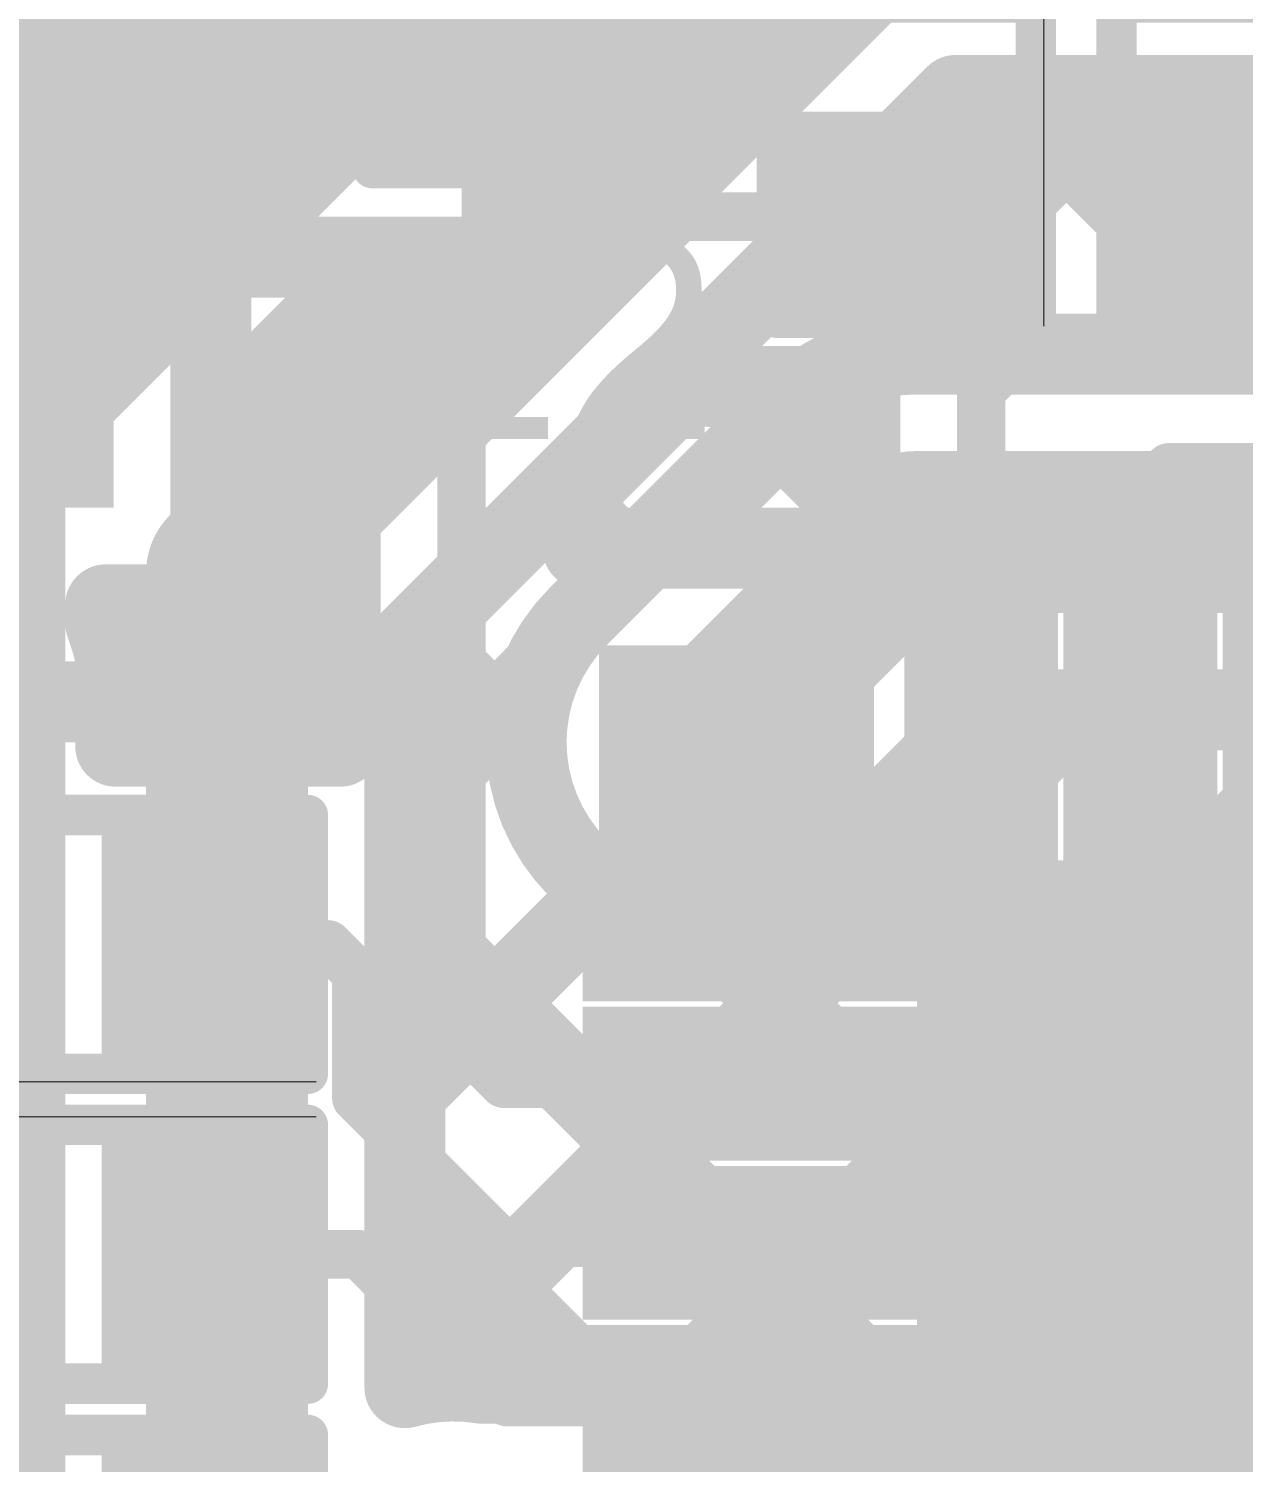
# Model space of a CAD drawing. Header units: millimetres. Extents: x 0.01 to 1.77, y 0.01 to 0.78.
# Drawn here: x 0.2975 to 0.4477, y 0.2609 to 0.4382 of the extents above; entities that cross this region are included whole.
import ezdxf

# ---------------------------------------------------------------- set-up
doc = ezdxf.new("R2010")
doc.units = ezdxf.units.MM
doc.header["$MEASUREMENT"] = 0
for name, color, linetype in [('BottomLayer', 5, 'Continuous'), ('TopLayer', 1, 'Continuous'), ('TopOverlay', 2, 'Continuous'), ('TopPaste', 8, 'Continuous'), ('TopSolder', 216, 'Continuous'), ('ViaHoleLayer', 16, 'Continuous')]:
    doc.layers.add(name, color=color, linetype=linetype)
doc.styles.add('Arial', font='', dxfattribs={"height": 0.2})
doc.styles.get('Arial').set_extended_font_data('Arial')

# ---------------------------------------------------------------- blocks, each defined once
blk = doc.blocks.new('24_WQFN__4_4__1')
at = {"layer": 'TopLayer'}
for points in [[(0.05315, -0.05315), (-0.05315, -0.05315), (-0.05315, 0.05315), (0.05315, 0.05315)], [(-0.09449, -0.02402), (-0.06102, -0.02402), (-0.06102, -0.03504), (-0.09449, -0.03504)], [(-0.09449, -0.0437), (-0.06102, -0.0437), (-0.06102, -0.05472), (-0.09449, -0.05472)], [(-0.0437, -0.06102), (-0.0437, -0.09449), (-0.05472, -0.09449), (-0.05472, -0.06102)], [(-0.02402, -0.06102), (-0.02402, -0.09449), (-0.03504, -0.09449), (-0.03504, -0.06102)], [(-0.00433, -0.06102), (-0.00433, -0.09449), (-0.01535, -0.09449), (-0.01535, -0.06102)], [(0.01535, -0.06102), (0.01535, -0.09449), (0.00433, -0.09449), (0.00433, -0.06102)]]:
    blk.add_hatch(color=1, dxfattribs=at).paths.add_polyline_path(points)
at = {"layer": 'TopPaste'}
for points in [[(0.05315, -0.05315), (-0.05315, -0.05315), (-0.05315, 0.05315), (0.05315, 0.05315)], [(-0.09449, -0.02402), (-0.06102, -0.02402), (-0.06102, -0.03504), (-0.09449, -0.03504)], [(-0.09449, -0.0437), (-0.06102, -0.0437), (-0.06102, -0.05472), (-0.09449, -0.05472)], [(-0.0437, -0.06102), (-0.0437, -0.09449), (-0.05472, -0.09449), (-0.05472, -0.06102)], [(-0.02402, -0.06102), (-0.02402, -0.09449), (-0.03504, -0.09449), (-0.03504, -0.06102)], [(-0.00433, -0.06102), (-0.00433, -0.09449), (-0.01535, -0.09449), (-0.01535, -0.06102)], [(0.01535, -0.06102), (0.01535, -0.09449), (0.00433, -0.09449), (0.00433, -0.06102)]]:
    blk.add_hatch(color=8, dxfattribs=at).paths.add_polyline_path(points)
at = {"layer": 'TopSolder'}
for points in [[(0.05715, -0.05715), (-0.05715, -0.05715), (-0.05715, 0.05715), (0.05715, 0.05715)], [(-0.09849, -0.00033), (-0.05702, -0.00033), (-0.05702, -0.01935), (-0.09849, -0.01935)], [(-0.09849, -0.02002), (-0.05702, -0.02002), (-0.05702, -0.03904), (-0.09849, -0.03904)], [(-0.09849, -0.0397), (-0.05702, -0.0397), (-0.05702, -0.05872), (-0.09849, -0.05872)], [(-0.0397, -0.05702), (-0.0397, -0.09849), (-0.05872, -0.09849), (-0.05872, -0.05702)], [(-0.02002, -0.05702), (-0.02002, -0.09849), (-0.03904, -0.09849), (-0.03904, -0.05702)], [(-0.00033, -0.05702), (-0.00033, -0.09849), (-0.01935, -0.09849), (-0.01935, -0.05702)], [(0.01935, -0.05702), (0.01935, -0.09849), (0.00033, -0.09849), (0.00033, -0.05702)]]:
    blk.add_hatch(color=216, dxfattribs=at).paths.add_polyline_path(points)
at = {"layer": 'TopOverlay', "const_width": 0.005}
for points in [[(-0.081, -0.081), (-0.081, -0.064)], [(-0.064, -0.081), (-0.081, -0.081)]]:
    blk.add_lwpolyline(points, dxfattribs=at)
at = {"layer": 'TopOverlay', "const_width": 0.0025}
for points in [[(-0.08225, -0.064, 1), (-0.07975, -0.064, 1)], [(-0.08225, -0.081, 1), (-0.07975, -0.081, 1)], [(-0.08225, -0.081, 1), (-0.07975, -0.081, 1)], [(-0.06525, -0.081, 1), (-0.06275, -0.081, 1)]]:
    blk.add_lwpolyline(points, format="xyb", close=True, dxfattribs=at)
blk = doc.blocks.new('R__0402_18')
at = {"layer": 'TopLayer'}
for points in [[(-0.0275, -0.0125), (-0.0275, 0.0125), (-0.0095, 0.0125), (-0.0095, -0.0125)], [(0.0095, -0.0125), (0.0095, 0.0125), (0.0275, 0.0125), (0.0275, -0.0125)]]:
    blk.add_hatch(color=1, dxfattribs=at).paths.add_polyline_path(points)
at = {"layer": 'TopPaste'}
for points in [[(-0.0275, -0.0125), (-0.0275, 0.0125), (-0.0095, 0.0125), (-0.0095, -0.0125)], [(0.0095, -0.0125), (0.0095, 0.0125), (0.0275, 0.0125), (0.0275, -0.0125)]]:
    blk.add_hatch(color=8, dxfattribs=at).paths.add_polyline_path(points)
at = {"layer": 'TopSolder'}
for points in [[(-0.0315, -0.0165), (-0.0315, 0.0165), (-0.0055, 0.0165), (-0.0055, -0.0165)], [(0.0055, -0.0165), (0.0055, 0.0165), (0.0315, 0.0165), (0.0315, -0.0165)]]:
    blk.add_hatch(color=216, dxfattribs=at).paths.add_polyline_path(points)
at = {"layer": 'TopOverlay'}
for points, const_width in [([(-0.031, 0.016), (-0.031, -0.016)], 0.005), ([(0.031, 0.016), (-0.031, 0.016)], 0.005), ([(0.031, 0.016), (0.031, -0.016)], 0.005), ([(0.031, -0.016), (-0.031, -0.016)], 0.005), ([(0.032, -0.017), (-0.032, -0.017)], 0.000127)]:
    blk.add_lwpolyline(points, dxfattribs=dict(at, const_width=const_width))
for points, const_width in [([(-0.03225, 0.016, 1), (-0.02975, 0.016, 1)], 0.0025), ([(-0.03225, 0.016, 1), (-0.02975, 0.016, 1)], 0.0025), ([(0.02975, 0.016, 1), (0.03225, 0.016, 1)], 0.0025), ([(0.02975, 0.016, 1), (0.03225, 0.016, 1)], 0.0025), ([(-0.03225, -0.016, 1), (-0.02975, -0.016, 1)], 0.0025), ([(-0.03225, -0.016, 1), (-0.02975, -0.016, 1)], 0.0025), ([(0.02975, -0.016, 1), (0.03225, -0.016, 1)], 0.0025), ([(0.02975, -0.016, 1), (0.03225, -0.016, 1)], 0.0025), ([(-0.03203, -0.017, 1), (-0.03197, -0.017, 1)], 0.0000635), ([(0.03197, -0.017, 1), (0.03203, -0.017, 1)], 0.0000635)]:
    blk.add_lwpolyline(points, format="xyb", close=True, dxfattribs=dict(at, const_width=const_width))
blk = doc.blocks.new('R__0402_19')
at = {"layer": 'TopLayer'}
for points in [[(-0.0275, -0.0125), (-0.0275, 0.0125), (-0.0095, 0.0125), (-0.0095, -0.0125)], [(0.0095, -0.0125), (0.0095, 0.0125), (0.0275, 0.0125), (0.0275, -0.0125)]]:
    blk.add_hatch(color=1, dxfattribs=at).paths.add_polyline_path(points)
at = {"layer": 'TopPaste'}
for points in [[(-0.0275, -0.0125), (-0.0275, 0.0125), (-0.0095, 0.0125), (-0.0095, -0.0125)], [(0.0095, -0.0125), (0.0095, 0.0125), (0.0275, 0.0125), (0.0275, -0.0125)]]:
    blk.add_hatch(color=8, dxfattribs=at).paths.add_polyline_path(points)
at = {"layer": 'TopSolder'}
for points in [[(-0.0315, -0.0165), (-0.0315, 0.0165), (-0.0055, 0.0165), (-0.0055, -0.0165)], [(0.0055, -0.0165), (0.0055, 0.0165), (0.0315, 0.0165), (0.0315, -0.0165)]]:
    blk.add_hatch(color=216, dxfattribs=at).paths.add_polyline_path(points)
at = {"layer": 'TopOverlay'}
for points, const_width in [([(-0.031, 0.016), (-0.031, -0.016)], 0.005), ([(-0.031, 0.016), (0.031, 0.016)], 0.005), ([(0.031, 0.016), (0.031, -0.016)], 0.005), ([(-0.031, -0.016), (0.031, -0.016)], 0.005), ([(-0.032, -0.017), (0.032, -0.017)], 0.000127)]:
    blk.add_lwpolyline(points, dxfattribs=dict(at, const_width=const_width))
for points, const_width in [([(-0.03225, 0.016, 1), (-0.02975, 0.016, 1)], 0.0025), ([(-0.03225, 0.016, 1), (-0.02975, 0.016, 1)], 0.0025), ([(0.02975, 0.016, 1), (0.03225, 0.016, 1)], 0.0025), ([(0.02975, 0.016, 1), (0.03225, 0.016, 1)], 0.0025), ([(-0.03225, -0.016, 1), (-0.02975, -0.016, 1)], 0.0025), ([(-0.03225, -0.016, 1), (-0.02975, -0.016, 1)], 0.0025), ([(0.02975, -0.016, 1), (0.03225, -0.016, 1)], 0.0025), ([(0.02975, -0.016, 1), (0.03225, -0.016, 1)], 0.0025), ([(-0.03203, -0.017, 1), (-0.03197, -0.017, 1)], 0.0000635), ([(0.03197, -0.017, 1), (0.03203, -0.017, 1)], 0.0000635)]:
    blk.add_lwpolyline(points, format="xyb", close=True, dxfattribs=dict(at, const_width=const_width))
blk = doc.blocks.new('R__0402_20')
at = {"layer": 'TopLayer'}
for points in [[(-0.0275, -0.0125), (-0.0275, 0.0125), (-0.0095, 0.0125), (-0.0095, -0.0125)], [(0.0095, -0.0125), (0.0095, 0.0125), (0.0275, 0.0125), (0.0275, -0.0125)]]:
    blk.add_hatch(color=1, dxfattribs=at).paths.add_polyline_path(points)
at = {"layer": 'TopPaste'}
for points in [[(-0.0275, -0.0125), (-0.0275, 0.0125), (-0.0095, 0.0125), (-0.0095, -0.0125)], [(0.0095, -0.0125), (0.0095, 0.0125), (0.0275, 0.0125), (0.0275, -0.0125)]]:
    blk.add_hatch(color=8, dxfattribs=at).paths.add_polyline_path(points)
at = {"layer": 'TopSolder'}
for points in [[(-0.0315, -0.0165), (-0.0315, 0.0165), (-0.0055, 0.0165), (-0.0055, -0.0165)], [(0.0055, -0.0165), (0.0055, 0.0165), (0.0315, 0.0165), (0.0315, -0.0165)]]:
    blk.add_hatch(color=216, dxfattribs=at).paths.add_polyline_path(points)
at = {"layer": 'TopOverlay'}
for points, const_width in [([(-0.031, 0.016), (-0.031, -0.016)], 0.005), ([(-0.031, 0.016), (0.031, 0.016)], 0.005), ([(0.031, 0.016), (0.031, -0.016)], 0.005), ([(-0.031, -0.016), (0.031, -0.016)], 0.005), ([(-0.032, -0.017), (0.032, -0.017)], 0.000127)]:
    blk.add_lwpolyline(points, dxfattribs=dict(at, const_width=const_width))
for points, const_width in [([(-0.03225, 0.016, 1), (-0.02975, 0.016, 1)], 0.0025), ([(-0.03225, 0.016, 1), (-0.02975, 0.016, 1)], 0.0025), ([(0.02975, 0.016, 1), (0.03225, 0.016, 1)], 0.0025), ([(0.02975, 0.016, 1), (0.03225, 0.016, 1)], 0.0025), ([(-0.03225, -0.016, 1), (-0.02975, -0.016, 1)], 0.0025), ([(-0.03225, -0.016, 1), (-0.02975, -0.016, 1)], 0.0025), ([(0.02975, -0.016, 1), (0.03225, -0.016, 1)], 0.0025), ([(0.02975, -0.016, 1), (0.03225, -0.016, 1)], 0.0025), ([(-0.03203, -0.017, 1), (-0.03197, -0.017, 1)], 0.0000635), ([(0.03197, -0.017, 1), (0.03203, -0.017, 1)], 0.0000635)]:
    blk.add_lwpolyline(points, format="xyb", close=True, dxfattribs=dict(at, const_width=const_width))
blk = doc.blocks.new('R__0402_21')
at = {"layer": 'TopLayer'}
for points in [[(-0.0275, -0.0125), (-0.0275, 0.0125), (-0.0095, 0.0125), (-0.0095, -0.0125)], [(0.0095, -0.0125), (0.0095, 0.0125), (0.0275, 0.0125), (0.0275, -0.0125)]]:
    blk.add_hatch(color=1, dxfattribs=at).paths.add_polyline_path(points)
at = {"layer": 'TopPaste'}
for points in [[(-0.0275, -0.0125), (-0.0275, 0.0125), (-0.0095, 0.0125), (-0.0095, -0.0125)], [(0.0095, -0.0125), (0.0095, 0.0125), (0.0275, 0.0125), (0.0275, -0.0125)]]:
    blk.add_hatch(color=8, dxfattribs=at).paths.add_polyline_path(points)
at = {"layer": 'TopSolder'}
for points in [[(-0.0315, -0.0165), (-0.0315, 0.0165), (-0.0055, 0.0165), (-0.0055, -0.0165)], [(0.0055, -0.0165), (0.0055, 0.0165), (0.0315, 0.0165), (0.0315, -0.0165)]]:
    blk.add_hatch(color=216, dxfattribs=at).paths.add_polyline_path(points)
at = {"layer": 'TopOverlay'}
for points, const_width in [([(-0.031, -0.016), (-0.031, 0.016)], 0.005), ([(-0.031, 0.016), (0.031, 0.016)], 0.005), ([(0.031, -0.016), (0.031, 0.016)], 0.005), ([(-0.031, -0.016), (0.031, -0.016)], 0.005), ([(-0.032, -0.017), (0.032, -0.017)], 0.000127)]:
    blk.add_lwpolyline(points, dxfattribs=dict(at, const_width=const_width))
for points, const_width in [([(-0.03225, 0.016, 1), (-0.02975, 0.016, 1)], 0.0025), ([(-0.03225, 0.016, 1), (-0.02975, 0.016, 1)], 0.0025), ([(0.02975, 0.016, 1), (0.03225, 0.016, 1)], 0.0025), ([(0.02975, 0.016, 1), (0.03225, 0.016, 1)], 0.0025), ([(-0.03225, -0.016, 1), (-0.02975, -0.016, 1)], 0.0025), ([(-0.03225, -0.016, 1), (-0.02975, -0.016, 1)], 0.0025), ([(0.02975, -0.016, 1), (0.03225, -0.016, 1)], 0.0025), ([(0.02975, -0.016, 1), (0.03225, -0.016, 1)], 0.0025), ([(-0.03203, -0.017, 1), (-0.03197, -0.017, 1)], 0.0000635), ([(0.03197, -0.017, 1), (0.03203, -0.017, 1)], 0.0000635)]:
    blk.add_lwpolyline(points, format="xyb", close=True, dxfattribs=dict(at, const_width=const_width))
blk = doc.blocks.new('R__0402_25')
at = {"layer": 'TopLayer'}
for points in [[(-0.0275, -0.0125), (-0.0275, 0.0125), (-0.0095, 0.0125), (-0.0095, -0.0125)], [(0.0095, -0.0125), (0.0095, 0.0125), (0.0275, 0.0125), (0.0275, -0.0125)]]:
    blk.add_hatch(color=1, dxfattribs=at).paths.add_polyline_path(points)
at = {"layer": 'TopPaste'}
for points in [[(-0.0275, -0.0125), (-0.0275, 0.0125), (-0.0095, 0.0125), (-0.0095, -0.0125)], [(0.0095, -0.0125), (0.0095, 0.0125), (0.0275, 0.0125), (0.0275, -0.0125)]]:
    blk.add_hatch(color=8, dxfattribs=at).paths.add_polyline_path(points)
at = {"layer": 'TopSolder'}
for points in [[(-0.0315, -0.0165), (-0.0315, 0.0165), (-0.0055, 0.0165), (-0.0055, -0.0165)], [(0.0055, -0.0165), (0.0055, 0.0165), (0.0315, 0.0165), (0.0315, -0.0165)]]:
    blk.add_hatch(color=216, dxfattribs=at).paths.add_polyline_path(points)
at = {"layer": 'TopOverlay'}
for points, const_width in [([(-0.031, -0.016), (-0.031, 0.016)], 0.005), ([(-0.031, 0.016), (0.031, 0.016)], 0.005), ([(0.031, -0.016), (0.031, 0.016)], 0.005), ([(-0.031, -0.016), (0.031, -0.016)], 0.005), ([(-0.032, -0.017), (0.032, -0.017)], 0.000127)]:
    blk.add_lwpolyline(points, dxfattribs=dict(at, const_width=const_width))
for points, const_width in [([(-0.03225, 0.016, 1), (-0.02975, 0.016, 1)], 0.0025), ([(-0.03225, 0.016, 1), (-0.02975, 0.016, 1)], 0.0025), ([(0.02975, 0.016, 1), (0.03225, 0.016, 1)], 0.0025), ([(0.02975, 0.016, 1), (0.03225, 0.016, 1)], 0.0025), ([(-0.03225, -0.016, 1), (-0.02975, -0.016, 1)], 0.0025), ([(-0.03225, -0.016, 1), (-0.02975, -0.016, 1)], 0.0025), ([(0.02975, -0.016, 1), (0.03225, -0.016, 1)], 0.0025), ([(0.02975, -0.016, 1), (0.03225, -0.016, 1)], 0.0025), ([(-0.03203, -0.017, 1), (-0.03197, -0.017, 1)], 0.0000635), ([(0.03197, -0.017, 1), (0.03203, -0.017, 1)], 0.0000635)]:
    blk.add_lwpolyline(points, format="xyb", close=True, dxfattribs=dict(at, const_width=const_width))
blk = doc.blocks.new('C__0805_61')
at = {"layer": 'TopLayer'}
for points in [[(-0.06, 0.03), (-0.02, 0.03), (-0.02, -0.03), (-0.06, -0.03)], [(0.02, 0.03), (0.06, 0.03), (0.06, -0.03), (0.02, -0.03)]]:
    blk.add_hatch(color=1, dxfattribs=at).paths.add_polyline_path(points)
at = {"layer": 'TopPaste'}
for points in [[(-0.06, 0.03), (-0.02, 0.03), (-0.02, -0.03), (-0.06, -0.03)], [(0.02, 0.03), (0.06, 0.03), (0.06, -0.03), (0.02, -0.03)]]:
    blk.add_hatch(color=8, dxfattribs=at).paths.add_polyline_path(points)
at = {"layer": 'TopSolder'}
for points in [[(-0.06276, 0.03276), (-0.01724, 0.03276), (-0.01724, -0.03276), (-0.06276, -0.03276)], [(0.01724, 0.03276), (0.06276, 0.03276), (0.06276, -0.03276), (0.01724, -0.03276)]]:
    blk.add_hatch(color=216, dxfattribs=at).paths.add_polyline_path(points)
at = {"layer": 'TopOverlay', "const_width": 0.005}
for points in [[(-0.064, 0.034), (-0.024, 0.034)], [(-0.064, -0.034), (-0.064, 0.034)], [(0.024, 0.034), (0.064, 0.034)], [(0.064, -0.034), (0.064, 0.034)], [(-0.064, -0.034), (-0.024, -0.034)], [(0.024, -0.034), (0.064, -0.034)]]:
    blk.add_lwpolyline(points, dxfattribs=at)
at = {"layer": 'TopOverlay', "const_width": 0.0025}
for points in [[(-0.06525, 0.034, 1), (-0.06275, 0.034, 1)], [(-0.06525, 0.034, 1), (-0.06275, 0.034, 1)], [(-0.02525, 0.034, 1), (-0.02275, 0.034, 1)], [(0.02275, 0.034, 1), (0.02525, 0.034, 1)], [(0.06275, 0.034, 1), (0.06525, 0.034, 1)], [(0.06275, 0.034, 1), (0.06525, 0.034, 1)], [(-0.06525, -0.034, 1), (-0.06275, -0.034, 1)], [(-0.06525, -0.034, 1), (-0.06275, -0.034, 1)], [(-0.02525, -0.034, 1), (-0.02275, -0.034, 1)], [(0.02275, -0.034, 1), (0.02525, -0.034, 1)], [(0.06275, -0.034, 1), (0.06525, -0.034, 1)], [(0.06275, -0.034, 1), (0.06525, -0.034, 1)]]:
    blk.add_lwpolyline(points, format="xyb", close=True, dxfattribs=at)

msp = doc.modelspace()

# ---------------------------------------------------------------- hatches: boundary and pattern name
at = {"layer": 'BottomLayer'}
h = msp.add_hatch(color=5, dxfattribs=at)
edge = h.paths.add_edge_path()
edge.add_arc((0.381, 0.35), 0.00787, 0, 360)
at = {"layer": 'TopLayer'}
for points in [[(0.222, 0.379), (0.308, 0.379), (0.308, 0.52959), (0.222, 0.52959)], [(0.327, 0.425), (0.378, 0.425), (0.378, 0.448), (0.327, 0.448)], [(0.368, 0.322), (0.402, 0.322), (0.402, 0.362), (0.368, 0.362)]]:
    msp.add_hatch(color=1, dxfattribs=at).paths.add_polyline_path(points)
h = msp.add_hatch(color=1, dxfattribs=at)
edge = h.paths.add_edge_path()
edge.add_arc((0.381, 0.35), 0.00787, 0, 360)
at = {"layer": 'ViaHoleLayer'}
h = msp.add_hatch(color=16, dxfattribs=at)
edge = h.paths.add_edge_path()
edge.add_arc((0.381, 0.35), 0.00591, 0, 360)

# ---------------------------------------------------------------- linework, layer by layer
at = {"layer": 'BottomLayer'}
for points, const_width in [([(0.337, 0.447), (0.386, 0.496)], 0.04), ([(0.282, 0.392), (0.337, 0.447)], 0.04), ([(0.322, 0.371), (0.403, 0.452)], 0.02), ([(0.344, 0.36189), (0.41211, 0.43)], 0.01), ([(0.39814, 0.39614), (0.43201, 0.43)], 0.01), ([(0.39814, 0.39614), (0.43201, 0.43)], 0.01), ([(0.41211, 0.43), (0.47644, 0.43)], 0.01), ([(0.41957, 0.43), (0.45157, 0.398)], 0.01), ([(0.43536, 0.398), (0.46736, 0.43)], 0.01), ([(0.39816, 0.41605), (0.41621, 0.398)], 0.01), ([(0.282, 0.355), (0.282, 0.392)], 0.04), ([(0.38049, 0.39837), (0.38937, 0.38949)], 0.01), ([(0.407, 0.398), (0.46395, 0.398)], 0.01), ([(0.36544, 0.36556), (0.3914, 0.39152)], 0.01), ([(0.36281, 0.3807), (0.3717, 0.37181)], 0.01), ([(0.381, 0.35), (0.407, 0.376)], 0.02), ([(0.407, 0.376), (0.618, 0.376)], 0.02), ([(0.322, 0.224), (0.322, 0.371)], 0.02), ([(0.282, 0.23843), (0.282, 0.355)], 0.04), ([(0.34513, 0.36302), (0.35902, 0.34913)], 0.01), ([(0.344, 0.27017), (0.344, 0.36189)], 0.01), ([(0.344, 0.34199), (0.36086, 0.35886)], 0.01), ([(0.344, 0.34199), (0.36086, 0.35886)], 0.01), ([(0.344, 0.27128), (0.42672, 0.354)], 0.01), ([(0.37879, 0.27072), (0.46207, 0.354)], 0.01), ([(0.39656, 0.33444), (0.41611, 0.354)], 0.01), ([(0.41611, 0.354), (0.53483, 0.354)], 0.01), ([(0.42486, 0.354), (0.46101, 0.31785)], 0.01), ([(0.40281, 0.3407), (0.43913, 0.30437)], 0.01), ([(0.344, 0.30664), (0.36895, 0.33159)], 0.01), ([(0.344, 0.32879), (0.40208, 0.27072)], 0.01), ([(0.38013, 0.32802), (0.43743, 0.27072)], 0.01), ([(0.44213, 0.295), (0.46, 0.295)], 0.01), ([(0.344, 0.29344), (0.36672, 0.27072)], 0.01), ([(0.41414, 0.27072), (0.43716, 0.29373)], 0.01), ([(0.4495, 0.27072), (0.45226, 0.27348)], 0.01), ([(0.35352, 0.27072), (0.6386, 0.27072)], 0.01)]:
    msp.add_lwpolyline(points, dxfattribs=dict(at, const_width=const_width))
for points, const_width in [([(0.327, 0.447, 1), (0.347, 0.447, 1)], 0.02), ([(0.327, 0.447, 1), (0.347, 0.447, 1)], 0.02), ([(0.40961, 0.43, 1), (0.41461, 0.43, 1)], 0.005), ([(0.40961, 0.43, 1), (0.41461, 0.43, 1)], 0.005), ([(0.41707, 0.43, 1), (0.42207, 0.43, 1)], 0.005), ([(0.42951, 0.43, 1), (0.43451, 0.43, 1)], 0.005), ([(0.42951, 0.43, 1), (0.43451, 0.43, 1)], 0.005), ([(0.39566, 0.41605, 1), (0.40066, 0.41605, 1)], 0.005), ([(0.272, 0.392, 1), (0.292, 0.392, 1)], 0.02), ([(0.272, 0.392, 1), (0.292, 0.392, 1)], 0.02), ([(0.37799, 0.39837, 1), (0.38299, 0.39837, 1)], 0.005), ([(0.4045, 0.398, 1), (0.4095, 0.398, 1)], 0.005), ([(0.4045, 0.398, 1), (0.4095, 0.398, 1)], 0.005), ([(0.4045, 0.398, 1), (0.4095, 0.398, 1)], 0.005), ([(0.41371, 0.398, 1), (0.41871, 0.398, 1)], 0.005), ([(0.43286, 0.398, 1), (0.43786, 0.398, 1)], 0.005), ([(0.44907, 0.398, 1), (0.45407, 0.398, 1)], 0.005), ([(0.39564, 0.39614, 1), (0.40064, 0.39614, 1)], 0.005), ([(0.39564, 0.39614, 1), (0.40064, 0.39614, 1)], 0.005), ([(0.3889, 0.39152, 1), (0.3939, 0.39152, 1)], 0.005), ([(0.3889, 0.39152, 1), (0.3939, 0.39152, 1)], 0.005), ([(0.38894, 0.39156, 1), (0.39394, 0.39156, 1)], 0.005), ([(0.38687, 0.38949, 1), (0.39187, 0.38949, 1)], 0.005), ([(0.36031, 0.3807, 1), (0.36531, 0.3807, 1)], 0.005), ([(0.402, 0.376, 1), (0.412, 0.376, 1)], 0.01), ([(0.402, 0.376, 1), (0.412, 0.376, 1)], 0.01), ([(0.317, 0.371, 1), (0.327, 0.371, 1)], 0.01), ([(0.317, 0.371, 1), (0.327, 0.371, 1)], 0.01), ([(0.3692, 0.37181, 1), (0.3742, 0.37181, 1)], 0.005), ([(0.272, 0.355, 1), (0.292, 0.355, 1)], 0.02), ([(0.272, 0.355, 1), (0.292, 0.355, 1)], 0.02), ([(0.36294, 0.36556, 1), (0.36794, 0.36556, 1)], 0.005), ([(0.36294, 0.36556, 1), (0.36794, 0.36556, 1)], 0.005), ([(0.34263, 0.36302, 1), (0.34763, 0.36302, 1)], 0.005), ([(0.3415, 0.36189, 1), (0.3465, 0.36189, 1)], 0.005), ([(0.3415, 0.36189, 1), (0.3465, 0.36189, 1)], 0.005), ([(0.35836, 0.35886, 1), (0.36336, 0.35886, 1)], 0.005), ([(0.35836, 0.35886, 1), (0.36336, 0.35886, 1)], 0.005), ([(0.376, 0.35, 1), (0.386, 0.35, 1)], 0.01), ([(0.41361, 0.354, 1), (0.41861, 0.354, 1)], 0.005), ([(0.41361, 0.354, 1), (0.41861, 0.354, 1)], 0.005), ([(0.42236, 0.354, 1), (0.42736, 0.354, 1)], 0.005), ([(0.42422, 0.354, 1), (0.42922, 0.354, 1)], 0.005), ([(0.35652, 0.34913, 1), (0.36152, 0.34913, 1)], 0.005), ([(0.3415, 0.34199, 1), (0.3465, 0.34199, 1)], 0.005), ([(0.3415, 0.34199, 1), (0.3465, 0.34199, 1)], 0.005), ([(0.40031, 0.3407, 1), (0.40531, 0.3407, 1)], 0.005), ([(0.39406, 0.33444, 1), (0.39906, 0.33444, 1)], 0.005), ([(0.39406, 0.33444, 1), (0.39906, 0.33444, 1)], 0.005), ([(0.36645, 0.33159, 1), (0.37145, 0.33159, 1)], 0.005), ([(0.3415, 0.32879, 1), (0.3465, 0.32879, 1)], 0.005), ([(0.37763, 0.32802, 1), (0.38263, 0.32802, 1)], 0.005), ([(0.3415, 0.30664, 1), (0.3465, 0.30664, 1)], 0.005), ([(0.43663, 0.30437, 1), (0.44163, 0.30437, 1)], 0.005), ([(0.43963, 0.295, 1), (0.44463, 0.295, 1)], 0.005), ([(0.3415, 0.29344, 1), (0.3465, 0.29344, 1)], 0.005), ([(0.43466, 0.29373, 1), (0.43966, 0.29373, 1)], 0.005), ([(0.44976, 0.27348, 1), (0.45476, 0.27348, 1)], 0.005), ([(0.3415, 0.27128, 1), (0.3465, 0.27128, 1)], 0.005), ([(0.3415, 0.27017, 1), (0.3465, 0.27017, 1)], 0.005), ([(0.3415, 0.27017, 1), (0.3465, 0.27017, 1)], 0.005), ([(0.35102, 0.27072, 1), (0.35602, 0.27072, 1)], 0.005), ([(0.35102, 0.27072, 1), (0.35602, 0.27072, 1)], 0.005), ([(0.36422, 0.27072, 1), (0.36922, 0.27072, 1)], 0.005), ([(0.37629, 0.27072, 1), (0.38129, 0.27072, 1)], 0.005), ([(0.39958, 0.27072, 1), (0.40458, 0.27072, 1)], 0.005), ([(0.41164, 0.27072, 1), (0.41664, 0.27072, 1)], 0.005), ([(0.43493, 0.27072, 1), (0.43993, 0.27072, 1)], 0.005), ([(0.447, 0.27072, 1), (0.452, 0.27072, 1)], 0.005)]:
    msp.add_lwpolyline(points, format="xyb", close=True, dxfattribs=dict(at, const_width=const_width))
at = {"layer": 'BottomLayer', "const_width": 0.01}
for points in [[(0.3914, 0.39152, -0.199566), (0.407, 0.398)], [(0.39144, 0.39156, -0.198912), (0.407, 0.398)], [(0.39656, 0.33444, -1), (0.36544, 0.36556)], [(0.46626, 0.273, -1.32439), (0.46626, 0.317)], [(0.344, 0.27017, -0.109664), (0.35352, 0.27072)]]:
    msp.add_lwpolyline(points, format="xyb", dxfattribs=at)
at = {"layer": 'TopLayer'}
for points, const_width in [([(0.356, 0.415), (0.356, 0.455)], 0.01), ([(0.32, 0.367), (0.32, 0.413)], 0.01), ([(0.351, 0.388), (0.378, 0.415)], 0.006), ([(0.378, 0.415), (0.406, 0.415)], 0.006), ([(0.448, 0.40051), (0.448, 0.415)], 0.006), ([(0.32, 0.3887), (0.3413, 0.41)], 0.01), ([(0.321, 0.41), (0.35179, 0.41)], 0.01), ([(0.3335, 0.41), (0.34265, 0.40086)], 0.01), ([(0.3404, 0.39861), (0.35179, 0.41)], 0.01), ([(0.44449, 0.397), (0.448, 0.40051)], 0.006), ([(0.366, 0.38179), (0.3815, 0.39729)], 0.01), ([(0.3815, 0.394), (0.3815, 0.39729)], 0.01), ([(0.37601, 0.374), (0.39601, 0.394)], 0.01), ([(0.37601, 0.374), (0.39601, 0.394)], 0.01), ([(0.3815, 0.394), (0.40027, 0.394)], 0.01), ([(0.38486, 0.394), (0.39775, 0.38111)], 0.01), ([(0.41526, 0.39349), (0.41877, 0.397)], 0.006), ([(0.41877, 0.397), (0.44449, 0.397)], 0.006), ([(0.40026, 0.38473), (0.40026, 0.39349)], 0.01), ([(0.41526, 0.356), (0.41526, 0.39349)], 0.006), ([(0.32, 0.38815), (0.336, 0.37215)], 0.01), ([(0.336, 0.3495), (0.336, 0.388)], 0.01), ([(0.351, 0.313), (0.351, 0.388)], 0.006), ([(0.39775, 0.374), (0.39775, 0.38473)], 0.01), ([(0.366, 0.374), (0.366, 0.38179)], 0.01), ([(0.43494, 0.38049), (0.43846, 0.384)], 0.006), ([(0.43846, 0.384), (0.475, 0.384)], 0.006), ([(0.43494, 0.356), (0.43494, 0.38049)], 0.006), ([(0.366, 0.3775), (0.3695, 0.374)], 0.01), ([(0.366, 0.374), (0.39775, 0.374)], 0.01), ([(0.31615, 0.3495), (0.336, 0.36935)], 0.01), ([(0.307, 0.367), (0.32, 0.367)], 0.01), ([(0.307, 0.36579), (0.32329, 0.3495)], 0.01), ([(0.282, 0.355), (0.30381, 0.355)], 0.01), ([(0.30824, 0.3495), (0.336, 0.3495)], 0.01), ([(0.3195, 0.325), (0.33449, 0.325)], 0.006), ([(0.33449, 0.325), (0.338, 0.32149)], 0.006), ([(0.338, 0.306), (0.338, 0.32149)], 0.006), ([(0.351, 0.313), (0.35402, 0.30998)], 0.006), ([(0.35402, 0.30998), (0.35623, 0.30777)], 0.006), ([(0.35623, 0.30777), (0.38672, 0.30777)], 0.006), ([(0.338, 0.306), (0.35591, 0.28809)], 0.006), ([(0.35591, 0.28809), (0.38672, 0.28809)], 0.006), ([(0.3195, 0.28667), (0.33833, 0.28667)], 0.006), ([(0.33833, 0.28667), (0.3566, 0.2684)], 0.006), ([(0.3566, 0.2684), (0.38672, 0.2684)], 0.006)]:
    msp.add_lwpolyline(points, dxfattribs=dict(at, const_width=const_width))
for points, const_width in [([(0.3535, 0.415, 1), (0.3585, 0.415, 1)], 0.005), ([(0.3175, 0.413, 1), (0.3225, 0.413, 1)], 0.005), ([(0.3765, 0.415, 1), (0.3795, 0.415, 1)], 0.003), ([(0.3765, 0.415, 1), (0.3795, 0.415, 1)], 0.003), ([(0.4045, 0.415, 1), (0.4075, 0.415, 1)], 0.003), ([(0.4465, 0.415, 1), (0.4495, 0.415, 1)], 0.003), ([(0.3185, 0.41, 1), (0.3235, 0.41, 1)], 0.005), ([(0.331, 0.41, 1), (0.336, 0.41, 1)], 0.005), ([(0.3388, 0.41, 1), (0.3438, 0.41, 1)], 0.005), ([(0.34929, 0.41, 1), (0.35429, 0.41, 1)], 0.005), ([(0.34929, 0.41, 1), (0.35429, 0.41, 1)], 0.005), ([(0.34015, 0.40086, 1), (0.34515, 0.40086, 1)], 0.005), ([(0.33789, 0.39861, 1), (0.34289, 0.39861, 1)], 0.005), ([(0.33789, 0.3986, 1), (0.34289, 0.3986, 1)], 0.005), ([(0.3379, 0.39861, 1), (0.3429, 0.39861, 1)], 0.005), ([(0.4465, 0.40051, 1), (0.4495, 0.40051, 1)], 0.003), ([(0.4465, 0.40051, 1), (0.4495, 0.40051, 1)], 0.003), ([(0.379, 0.39729, 1), (0.384, 0.39729, 1)], 0.005), ([(0.379, 0.39729, 1), (0.384, 0.39729, 1)], 0.005), ([(0.379, 0.394, 1), (0.384, 0.394, 1)], 0.005), ([(0.379, 0.394, 1), (0.384, 0.394, 1)], 0.005), ([(0.38236, 0.394, 1), (0.38736, 0.394, 1)], 0.005), ([(0.39351, 0.394, 1), (0.39851, 0.394, 1)], 0.005), ([(0.39351, 0.394, 1), (0.39851, 0.394, 1)], 0.005), ([(0.39777, 0.394, 1), (0.40277, 0.394, 1)], 0.005), ([(0.41727, 0.397, 1), (0.42027, 0.397, 1)], 0.003), ([(0.41727, 0.397, 1), (0.42027, 0.397, 1)], 0.003), ([(0.44299, 0.397, 1), (0.44599, 0.397, 1)], 0.003), ([(0.44299, 0.397, 1), (0.44599, 0.397, 1)], 0.003), ([(0.39776, 0.39349, 1), (0.40276, 0.39349, 1)], 0.005), ([(0.41376, 0.39349, 1), (0.41676, 0.39349, 1)], 0.003), ([(0.41376, 0.39349, 1), (0.41676, 0.39349, 1)], 0.003), ([(0.3175, 0.3887, 1), (0.3225, 0.3887, 1)], 0.005), ([(0.3175, 0.38815, 1), (0.3225, 0.38815, 1)], 0.005), ([(0.3335, 0.388, 1), (0.3385, 0.388, 1)], 0.005), ([(0.3335, 0.388, 1), (0.3385, 0.388, 1)], 0.005), ([(0.3335, 0.388, 1), (0.3385, 0.388, 1)], 0.005), ([(0.3495, 0.388, 1), (0.3525, 0.388, 1)], 0.003), ([(0.3495, 0.388, 1), (0.3525, 0.388, 1)], 0.003), ([(0.39525, 0.38473, 1), (0.40025, 0.38473, 1)], 0.005), ([(0.39776, 0.38473, 1), (0.40276, 0.38473, 1)], 0.005), ([(0.3635, 0.38179, 1), (0.3685, 0.38179, 1)], 0.005), ([(0.3635, 0.38179, 1), (0.3685, 0.38179, 1)], 0.005), ([(0.43696, 0.384, 1), (0.43996, 0.384, 1)], 0.003), ([(0.43696, 0.384, 1), (0.43996, 0.384, 1)], 0.003), ([(0.39525, 0.38111, 1), (0.40025, 0.38111, 1)], 0.005), ([(0.43344, 0.38049, 1), (0.43644, 0.38049, 1)], 0.003), ([(0.43344, 0.38049, 1), (0.43644, 0.38049, 1)], 0.003), ([(0.3635, 0.3775, 1), (0.3685, 0.3775, 1)], 0.005), ([(0.3635, 0.374, 1), (0.3685, 0.374, 1)], 0.005), ([(0.3635, 0.374, 1), (0.3685, 0.374, 1)], 0.005), ([(0.367, 0.374, 1), (0.372, 0.374, 1)], 0.005), ([(0.37351, 0.374, 1), (0.37851, 0.374, 1)], 0.005), ([(0.37351, 0.374, 1), (0.37851, 0.374, 1)], 0.005), ([(0.39525, 0.374, 1), (0.40025, 0.374, 1)], 0.005), ([(0.39525, 0.374, 1), (0.40025, 0.374, 1)], 0.005), ([(0.3335, 0.37215, 1), (0.3385, 0.37215, 1)], 0.005), ([(0.3335, 0.36935, 1), (0.3385, 0.36935, 1)], 0.005), ([(0.3045, 0.367, 1), (0.3095, 0.367, 1)], 0.005), ([(0.3045, 0.36579, 1), (0.3095, 0.36579, 1)], 0.005), ([(0.3175, 0.367, 1), (0.3225, 0.367, 1)], 0.005), ([(0.3175, 0.367, 1), (0.3225, 0.367, 1)], 0.005), ([(0.3045, 0.36469, 1), (0.3095, 0.36469, 1)], 0.005), ([(0.30131, 0.355, 1), (0.30631, 0.355, 1)], 0.005), ([(0.30631, 0.355, 1), (0.31131, 0.355, 1)], 0.005), ([(0.30631, 0.355, 1), (0.31131, 0.355, 1)], 0.005), ([(0.41376, 0.356, 1), (0.41676, 0.356, 1)], 0.003), ([(0.43344, 0.356, 1), (0.43644, 0.356, 1)], 0.003), ([(0.30574, 0.3495, 1), (0.31074, 0.3495, 1)], 0.005), ([(0.30574, 0.3495, 1), (0.31074, 0.3495, 1)], 0.005), ([(0.31365, 0.3495, 1), (0.31865, 0.3495, 1)], 0.005), ([(0.32079, 0.3495, 1), (0.32579, 0.3495, 1)], 0.005), ([(0.3335, 0.3495, 1), (0.3385, 0.3495, 1)], 0.005), ([(0.3335, 0.3495, 1), (0.3385, 0.3495, 1)], 0.005), ([(0.318, 0.325, 1), (0.321, 0.325, 1)], 0.003), ([(0.33299, 0.325, 1), (0.33599, 0.325, 1)], 0.003), ([(0.33299, 0.325, 1), (0.33599, 0.325, 1)], 0.003), ([(0.3365, 0.32149, 1), (0.3395, 0.32149, 1)], 0.003), ([(0.3365, 0.32149, 1), (0.3395, 0.32149, 1)], 0.003), ([(0.3495, 0.313, 1), (0.3525, 0.313, 1)], 0.003), ([(0.3495, 0.313, 1), (0.3525, 0.313, 1)], 0.003), ([(0.35252, 0.30998, 1), (0.35552, 0.30998, 1)], 0.003), ([(0.35252, 0.30998, 1), (0.35552, 0.30998, 1)], 0.003), ([(0.35473, 0.30777, 1), (0.35773, 0.30777, 1)], 0.003), ([(0.35473, 0.30777, 1), (0.35773, 0.30777, 1)], 0.003), ([(0.38522, 0.30777, 1), (0.38822, 0.30777, 1)], 0.003), ([(0.3365, 0.306, 1), (0.3395, 0.306, 1)], 0.003), ([(0.3365, 0.306, 1), (0.3395, 0.306, 1)], 0.003), ([(0.35441, 0.28809, 1), (0.35741, 0.28809, 1)], 0.003), ([(0.35441, 0.28809, 1), (0.35741, 0.28809, 1)], 0.003), ([(0.38522, 0.28809, 1), (0.38822, 0.28809, 1)], 0.003), ([(0.318, 0.28667, 1), (0.321, 0.28667, 1)], 0.003), ([(0.33683, 0.28667, 1), (0.33983, 0.28667, 1)], 0.003), ([(0.33683, 0.28667, 1), (0.33983, 0.28667, 1)], 0.003), ([(0.3551, 0.2684, 1), (0.3581, 0.2684, 1)], 0.003), ([(0.3551, 0.2684, 1), (0.3581, 0.2684, 1)], 0.003), ([(0.38522, 0.2684, 1), (0.38822, 0.2684, 1)], 0.003)]:
    msp.add_lwpolyline(points, format="xyb", close=True, dxfattribs=dict(at, const_width=const_width))
at = {"layer": 'TopLayer', "const_width": 0.01}
for points in [[(0.336, 0.388, -0.198912), (0.34039, 0.39861)], [(0.336, 0.388, -0.198764), (0.34039, 0.3986)], [(0.307, 0.36469, -0.092677), (0.30881, 0.355)], [(0.30881, 0.355, -0.051699), (0.30824, 0.3495)]]:
    msp.add_lwpolyline(points, format="xyb", dxfattribs=at)

# ---------------------------------------------------------------- block references
for name, p in [('C__0805_61', (0.316, 0.455)), ('R__0402_25', (0.301, 0.325)), ('R__0402_21', (0.301, 0.24833))]:
    msp.add_blockref(name, p)
for name, p, rotation in [('R__0402_19', (0.406, 0.4335), 90), ('R__0402_20', (0.448, 0.4335), 90), ('24_WQFN__4_4__1', (0.46447, 0.27824), 270), ('R__0402_18', (0.301, 0.28667), 180)]:
    msp.add_blockref(name, p, dxfattribs=dict(rotation=rotation))

# ---------------------------------------------------------------- texts
at = {"layer": 'TopOverlay', "style": 'Arial'}
msp.add_text('R12', height=0.025, dxfattribs=at).set_placement((0.31876, 0.3875))

doc.saveas('drawing.dxf')
